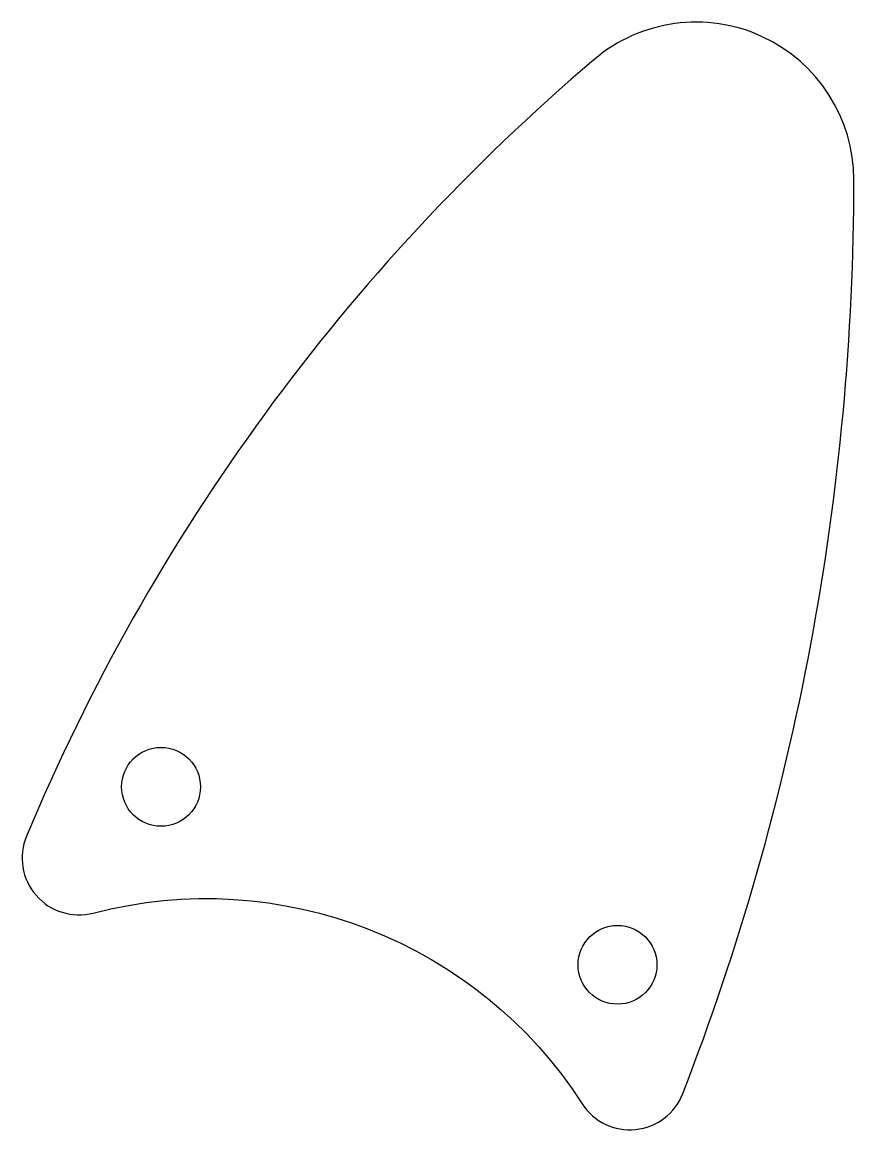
# Model space of a CAD drawing. Header units: inches. Extents: x -3.29 to -1.97, y 1.09 to 2.85.
import ezdxf

# ---------------------------------------------------------------- set-up
doc = ezdxf.new("R2010")
doc.units = ezdxf.units.IN
doc.layers.get('0').update_dxf_attribs({"linetype": 'CONTINUOUS'})

msp = doc.modelspace()

# ---------------------------------------------------------------- linework, layer by layer
msp.add_lwpolyline([(-2.4037, 1.1335, 0.61308), (-2.2442, 1.1496, 0.09288), (-1.973, 2.5988, 0.639301), (-2.385, 2.7892, 0.118128), (-3.2845, 1.5578, 0.620505), (-3.1788, 1.436, -0.324258)], format="xyb", close=True)
for centre in [(-3.0713, 1.6361), (-2.3477, 1.3539)]:
    msp.add_circle(centre, 0.0625)

doc.saveas('drawing.dxf')
